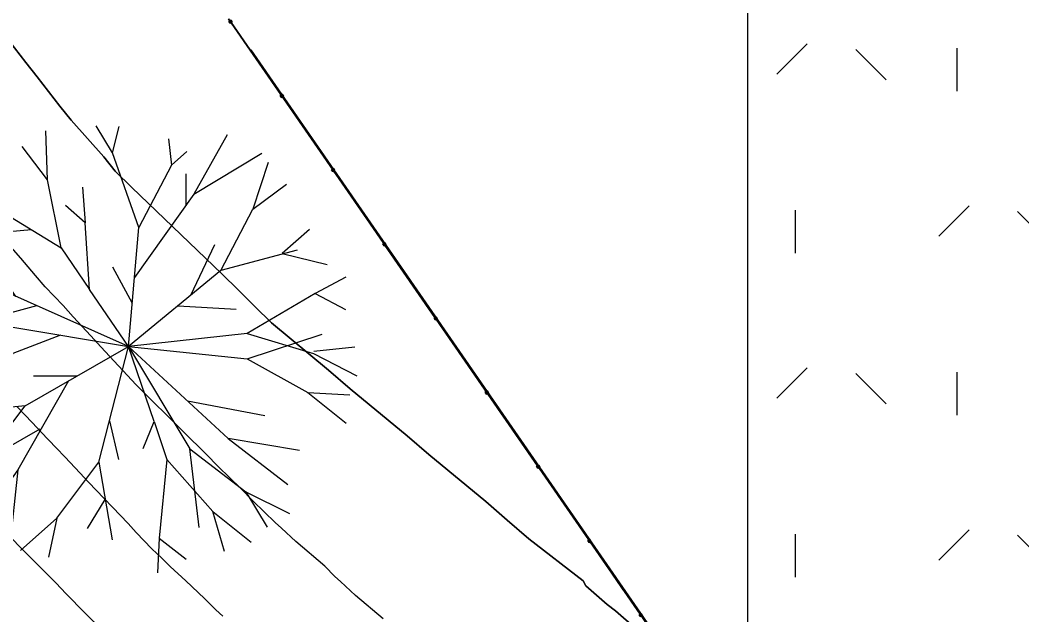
# Model space of a CAD drawing. Header units: metres. Extents: x -207 to 292, y -187 to 169.
# Drawn here: x -166.4 to -144.16, y -63 to -49.81 of the extents above; entities that cross this region are included whole.
import ezdxf

# ---------------------------------------------------------------- set-up
doc = ezdxf.new("R2010")
doc.units = ezdxf.units.M
doc.linetypes.add('IMPORT-IMPORT-LÍMITE2 _2_', pattern=[36.83, 6.35, -2.54, 0, -2.54, 25.4, 0, 0, 0])
for name, color, linetype, lineweight in [('A-GLAZ-CWMG', 7, 'Continuous', 9), ('ACHURADO', 7, 'Continuous', 9), ('arboles y arbustos', 7, 'Continuous', 9), ('C-TOPO', 7, 'Continuous', 9), ('C-TOPO-LABL', 7, 'Continuous', 9), ('C-TOPO-MAJR', 7, 'Continuous', 35), ('grilla', 7, 'Continuous', 9), ('linea propiedad', 7, 'IMPORT-IMPORT-LÍMITE2 _2_', 35)]:
    doc.layers.add(name, color=color, linetype=linetype, lineweight=lineweight)
doc.layers.add('PR10-ARQ-PL-001-Emplazamiento-C-1_dwg', color=7, linetype='Continuous', lineweight=9, true_color=0x767676)
doc.styles.add('Arial_2', font='arial.ttf', dxfattribs={"height": 1.125})

# ---------------------------------------------------------------- blocks, each defined once
blk = doc.blocks.new('PR10-ARQ-PL-001-Emplazamiento-C-1_dwg_Quad Corner Mullion - 50x50 mm-517354-PLANTA EMPLAZAMIENTO-674654-PLANTA EMPLAZAMIENTO ACTUALIZADO')
at = {"layer": 'A-GLAZ-CWMG', "flags": 128}
blk.add_lwpolyline([(0.025, 0.025), (0.025, -0.025), (-0.025, -0.025), (-0.025, 0.025)], close=True, dxfattribs=at)
blk = doc.blocks.new('PR10-ARQ-PL-001-Emplazamiento-C-1_dwg_Circular Mullion - 5mm-517344-PLANTA EMPLAZAMIENTO-674655-PLANTA EMPLAZAMIENTO ACTUALIZADO')
at = {"layer": 'A-GLAZ-CWMG', "flags": 128}
for points in [[(-84.442, 139.656), (-83.711, 141.464), (-83.713, 141.465), (-83.716, 141.466), (-84.446, 139.658), (-84.444, 139.657)], [(-84.444, 139.657), (-83.713, 141.465)]]:
    blk.add_lwpolyline(points, close=True, dxfattribs=at)
blk = doc.blocks.new('PR10-ARQ-PL-001-Emplazamiento-C-1_dwg_Rectangular Mullion - 50 x 50 mm-517346-PLANTA EMPLAZAMIENTO-674657-PLANTA EMPLAZAMIENTO ACTUALIZADO')
at = {"layer": 'A-GLAZ-CWMG', "flags": 128}
blk.add_lwpolyline([(0.025, 0.025), (-0.025, 0.025), (-0.025, -0.025), (0.025, -0.025)], close=True, dxfattribs=at)
blk = doc.blocks.new('PR10-ARQ-PL-001-Emplazamiento-C-1_dwg_Rectangular Mullion - 50 x 50 mm-517357-PLANTA EMPLAZAMIENTO-674659-PLANTA EMPLAZAMIENTO ACTUALIZADO')
at = {"layer": 'A-GLAZ-CWMG', "flags": 128}
blk.add_lwpolyline([(0.025, 0.025), (0.025, -0.025), (-0.025, -0.025), (-0.025, 0.025)], close=True, dxfattribs=at)
blk = doc.blocks.new('PR10-ARQ-PL-001-Emplazamiento-C-1_dwg_Quad Corner Mullion - 50x50 mm-517356-PLANTA EMPLAZAMIENTO-674660-PLANTA EMPLAZAMIENTO ACTUALIZADO')
at = {"layer": 'A-GLAZ-CWMG', "flags": 128}
blk.add_lwpolyline([(0.025, 0.025), (-0.025, 0.025), (-0.025, -0.025), (0.025, -0.025)], close=True, dxfattribs=at)
blk = doc.blocks.new('PR10-ARQ-PL-001-Emplazamiento-C-1_dwg_PR10-ARQ-PL-001-Emplazamiento-WIP-A_dwg_arbolito2-671575-PLANTA EMPLAZAMIENTO-674710-PLANTA EMPLAZAMIENTO ACTUALIZADO')
at = {"layer": 'arboles y arbustos'}
for p, q in [((79, 3660), (-283, 4264)), ((-1368, 3061), (-1929, 3801)), ((3531, 3446), (3194, 2410)), ((1704, 3199), (1704, 2495)), ((1878, 2746), (565, 895)), ((-3295, 2076), (-3678, 1817)), ((-2547, 1888), (-1721, 1960)), ((2336, 1620), (1807, 496)), ((76, 1135), (516, 326)), ((-3637, 777), (-4331, 473)), ((-1609, 271), (-2183, 115)), ((2821, 188), (1534, 261)), ((3068, -911), (4732, -361)), ((-3676, -555), (-4665, -988)), ((-3269, -458), (-3616, -929)), ((5457, -647), (4542, -746)), ((-2140, -787), (-2280, -1329)), ((-716, -1292), (-1676, -1292)), ((4413, -1655), (5341, -1707)), ((1739, -1838), (3454, -2164)), ((-4369, -2226), (-3610, -2120)), ((6, -2283), (211, -3139)), ((-2328, -2920), (-1527, -2458)), ((-2796, -3175), (-3300, -4141)), ((-2023, -3367), (-2208, -5117)), ((3034, -3854), (4001, -4335)), ((-482, -4668), (-87, -4026)), ((-1156, -4443), (-1342, -5303)), ((1114, -4886), (1071, -5652))]:
    blk.add_line(p, q, dxfattribs=at)
at = {"layer": 'arboles y arbustos', "flags": 128}
for points in [[(1385, 3388), (661, 2007), (79, 3660), (221, 4243)], [(-2560, 2465), (-1063, 1554), (-1368, 3061), (-1401, 4150)], [(2623, 4059), (1878, 2746), (3390, 3652)], [(1322, 3974), (1385, 3388), (1728, 3690)], [(-3197, 2891), (-2560, 2465), (-2576, 3223)], [(-589, 2897), (-531, 2106), (-968, 2495)], [(4172, 1505), (2480, 1049), (3194, 2410), (3940, 2964)], [(-3908, 2302), (-3099, 2004), (-2078, 473)], [(-1063, 1554), (-433, 633), (-531, 2106)], [(2480, 1049), (433, -633), (661, 2007)], [(4449, 1960), (3842, 1426), (4838, 1183)], [(-4583, -358), (-3676, -555), (-2181, -197), (-3637, 777), (-4292, 1176)], [(-2181, -197), (433, -633), (-3312, 1026)], [(5254, 901), (4577, 540), (5249, 185)], [(-1866, -1951), (433, -633), (-433, 633)], [(4577, 540), (3067, -348), (433, -633), (2646, -2675)], [(-1080, -381), (-3199, -1193), (-4453, -2432)], [(3067, -348), (4539, -791), (5502, -1281)], [(-230, -3198), (433, -633), (1795, -2906)], [(997, -2297), (433, -633), (3068, -911), (4413, -1655), (5264, -2335)], [(-898, -1396), (-2023, -3367), (-2901, -4596)], [(-3623, -3597), (-2796, -3175), (-1866, -1951), (-3610, -2120), (-3954, -2795)], [(757, -2895), (997, -2297), (1284, -3142)], [(4224, -2938), (2646, -2675), (3965, -3695)], [(1996, -4647), (1795, -2906), (3034, -3854), (3507, -4643)], [(-1963, -5161), (-1156, -4443), (-230, -3198), (68, -4925)], [(2305, -4291), (1284, -3142), (1114, -4886), (1710, -5354)], [(2561, -5184), (2305, -4291), (3157, -4971)]]:
    blk.add_lwpolyline(points, dxfattribs=at)
blk = doc.blocks.new('PR10-ARQ-PL-001-Emplazamiento-C-1_dwg-674643-PLANTA EMPLAZAMIENTO ACTUALIZADO')
at = {"layer": 'ACHURADO'}
h = blk.add_hatch(dxfattribs=at)
h.set_pattern_fill('FP_1', color=256, style=0, pattern_type=2)
h.set_pattern_definition([(90, (-655750.258, -5498481.082), (-3.592, 3.592), [0.9525, -6.232]), (45, (-655750.258, -5498481.082), (-3.5921024484, 3.5921024484), [0.9525, -4.127]), (135, (-655750.258, -5498481.082), (-3.5921024484, -3.5921024484), [0.9525, -4.127])])
h.paths.add_polyline_path([(-94.086, -119.165), (-91.032, -70.423), (-99.695, -67.022), (-98.719, -64.566), (-118.96, -56.618), (-118.649, -55.835), (-118.855, -55.514), (-118.616, -54.913), (-118.277, -54.897), (-110.01, -34.083), (-113.235, -35.26), (-115.933, -41.843), (-119.856, -51.176), (-122.923, -49.89), (-125.331, -55.633), (-128.913, -54.131), (-126.505, -48.389), (-126.632, -48.335), (-127.862, -43.679), (-150.258, -47.708), (-150.258, -66.405), (-137.14, -85.351), (-95.256, -118.246)])
h.paths.add_polyline_path([(-120.421, -79.818), (-121.52, -78.705), (-122.585, -79.569), (-128.379, -76.931), (-126.546, -73.14), (-128.84, -72.278), (-126.416, -65.824), (-128.27, -65.134), (-127.165, -62.164), (-125.301, -62.857), (-123.251, -57.4), (-110.3, -62.621), (-115.401, -75.566), (-118.287, -74.464), (-118.635, -75.467), (-117.3, -76.959), (-119.206, -78.705)])
h.paths.add_polyline_path([(-126.458, -61.942), (-126.573, -61.936), (-126.796, -61.889), (-126.902, -61.848), (-127.004, -61.796), (-127.109, -61.727), (-127.189, -61.662), (-127.27, -61.581), (-127.341, -61.492), (-127.404, -61.397), (-127.456, -61.295), (-127.497, -61.188), (-127.526, -61.078), (-127.544, -60.965), (-127.55, -60.851), (-127.544, -60.737), (-127.526, -60.624), (-127.497, -60.514), (-127.456, -60.407), (-127.404, -60.305), (-127.341, -60.209), (-127.27, -60.121), (-127.189, -60.04), (-127.1, -59.968), (-127.004, -59.906), (-126.902, -59.854), (-126.685, -59.783), (-126.546, -59.764), (-126.458, -59.759), (-126.344, -59.765), (-126.232, -59.783), (-126.121, -59.813), (-126.015, -59.854), (-125.913, -59.906), (-125.817, -59.968), (-125.728, -60.04), (-125.647, -60.121), (-125.575, -60.209), (-125.513, -60.305), (-125.461, -60.407), (-125.42, -60.514), (-125.391, -60.624), (-125.373, -60.737), (-125.367, -60.851), (-125.373, -60.965), (-125.391, -61.078), (-125.42, -61.188), (-125.461, -61.295), (-125.513, -61.397), (-125.575, -61.492), (-125.647, -61.581), (-125.728, -61.662), (-125.817, -61.734), (-125.913, -61.796), (-126.076, -61.872), (-126.121, -61.889), (-126.232, -61.918), (-126.344, -61.936)])
h.paths.add_polyline_path([(-121.416, -57.963), (-121.431, -57.961), (-121.431, -57.927), (-121.403, -57.939)])
h.paths.add_polyline_path([(-121.487, -57.935), (-121.502, -57.933), (-121.502, -57.9), (-121.473, -57.911)])
h.paths.add_polyline_path([(-121.548, -57.91), (-121.563, -57.909), (-121.563, -57.875), (-121.535, -57.887)])
h.paths.add_polyline_path([(-121.62, -57.882), (-121.634, -57.88), (-121.634, -57.847), (-121.606, -57.859)])
h.paths.add_polyline_path([(-119.491, -57.024), (-120.384, -56.639), (-120.449, -56.79), (-120.881, -56.604), (-120.724, -56.241), (-120.293, -56.427), (-120.354, -56.569), (-119.461, -56.955)])
h.paths.add_polyline_path([(-120.572, -56.638), (-120.511, -56.617), (-120.487, -56.595), (-120.6, -56.543), (-120.607, -56.511), (-120.588, -56.484), (-120.567, -56.477), (-120.457, -56.525), (-120.467, -56.461), (-120.507, -56.411), (-120.567, -56.387), (-120.631, -56.395), (-120.682, -56.434), (-120.707, -56.494), (-120.7, -56.558), (-120.663, -56.61), (-120.604, -56.637)])
at = {"layer": 'C-TOPO', "flags": 128}
for points in [[(-161.772, -49.781), (-158.704, -54.215), (-158.701, -54.219), (-158.03, -55.189), (-158.027, -55.193), (-157.725, -55.63), (-157.234, -56.339), (-157.23, -56.346), (-155.661, -58.614), (-155.651, -58.628), (-154.738, -59.948), (-153.296, -62.032), (-153.284, -62.049), (-153.276, -62.06), (-153.204, -62.165), (-153.187, -62.19), (-153.028, -62.419), (-153.011, -62.444), (-152.998, -62.462), (-151.187, -65.08)], [(-151.175, -65.082), (-153.007, -62.435), (-153.179, -62.186), (-153.198, -62.159), (-153.276, -62.046), (-154.734, -59.942), (-155.654, -58.612), (-157.23, -56.336), (-157.722, -55.626), (-158.025, -55.188), (-158.698, -54.216), (-161.771, -49.779)], [(-151.187, -65.08), (-152.998, -62.462), (-153.011, -62.444), (-153.028, -62.419), (-153.187, -62.19), (-153.204, -62.165), (-153.276, -62.06), (-153.284, -62.049), (-153.296, -62.032), (-154.738, -59.948), (-155.651, -58.628), (-155.661, -58.614), (-157.23, -56.346), (-157.234, -56.339), (-157.725, -55.63), (-158.027, -55.193), (-158.03, -55.189), (-158.701, -54.219), (-158.704, -54.215), (-161.772, -49.781)], [(-161.771, -49.779), (-158.698, -54.216), (-158.025, -55.188), (-157.722, -55.626), (-157.23, -56.336), (-155.654, -58.612), (-154.734, -59.942), (-153.276, -62.046), (-153.198, -62.159), (-153.179, -62.186), (-153.007, -62.435), (-151.175, -65.082)]]:
    blk.add_lwpolyline(points, dxfattribs=at)
at = {"layer": 'C-TOPO-MAJR', "color": 1, "lineweight": 9, "true_color": 0xff0000, "flags": 128}
for points in [[(-166.77, -50.098), (-166.269, -50.751), (-166.019, -51.064), (-165.518, -51.717), (-165.268, -52.031), (-164.538, -52.844), (-164.287, -53.158), (-163.92, -53.522), (-161.92, -55.433), (-161.553, -55.798), (-161.186, -56.162), (-160.819, -56.526), (-159.55, -57.573), (-159.075, -57.985), (-157.806, -59.031), (-157.33, -59.443), (-156.061, -60.489), (-155.586, -60.901), (-155.11, -61.313), (-153.9, -62.245), (-153.842, -62.359), (-153.366, -62.771), (-153.183, -62.912), (-152.717, -63.315)], [(-158.339, -63.089), (-158.951, -62.572), (-159.29, -62.26), (-159.412, -62.152), (-159.633, -61.923), (-160.278, -61.374), (-160.6, -61.078), (-160.739, -60.954), (-161.222, -60.478), (-161.509, -60.189), (-161.992, -59.714), (-162.279, -59.425), (-162.762, -58.95), (-163.049, -58.66), (-163.532, -58.185), (-163.82, -57.896), (-164.214, -57.475), (-164.608, -57.054), (-164.829, -56.809), (-165.223, -56.387), (-165.444, -56.142), (-165.838, -55.721), (-166.059, -55.476), (-166.379, -55.092), (-166.599, -54.847)], [(-161.899, -63.032), (-162.052, -62.888), (-162.307, -62.64), (-162.721, -62.242), (-163.066, -61.924), (-163.255, -61.744), (-163.474, -61.533), (-163.82, -61.17), (-164.003, -60.975), (-164.349, -60.612), (-164.533, -60.417), (-164.879, -60.054), (-165.062, -59.859), (-165.408, -59.496), (-165.592, -59.301), (-165.938, -58.938), (-166.122, -58.743), (-166.468, -58.379)], [(-166.668, -61.217), (-166.3, -61.594), (-165.842, -62.051), (-165.599, -62.3), (-165.383, -62.523), (-164.952, -62.966), (-164.557, -63.357)]]:
    blk.add_lwpolyline(points, dxfattribs=at)
at = {"layer": 'grilla'}
blk.add_line((-150.258, 166.258), (-150.258, -186.737), dxfattribs=at)
at = {"layer": 'linea propiedad', "flags": 128}
blk.add_lwpolyline([(143.795, -0.255), (151.813, 17.148), (-83.704, 141.488), (-161.771, -49.779), (-137.14, -85.351), (-83.167, -127.74), (-59.701, -140.481)], dxfattribs=at)
for name, p, rotation in [('PR10-ARQ-PL-001-Emplazamiento-C-1_dwg_Circular Mullion - 5mm-517344-PLANTA EMPLAZAMIENTO-674655-PLANTA EMPLAZAMIENTO ACTUALIZADO', (2.481, -57.627), 56.67787414858788), ('PR10-ARQ-PL-001-Emplazamiento-C-1_dwg_Circular Mullion - 5mm-517344-PLANTA EMPLAZAMIENTO-674655-PLANTA EMPLAZAMIENTO ACTUALIZADO', (2.481, -57.627), 56.67787414858788), ('PR10-ARQ-PL-001-Emplazamiento-C-1_dwg_Circular Mullion - 5mm-517344-PLANTA EMPLAZAMIENTO-674655-PLANTA EMPLAZAMIENTO ACTUALIZADO', (2.481, -57.627), 56.67787414858788), ('PR10-ARQ-PL-001-Emplazamiento-C-1_dwg_Quad Corner Mullion - 50x50 mm-517354-PLANTA EMPLAZAMIENTO-674654-PLANTA EMPLAZAMIENTO ACTUALIZADO', (-161.728, -49.844), 124.6778741485877), ('PR10-ARQ-PL-001-Emplazamiento-C-1_dwg_Quad Corner Mullion - 50x50 mm-517356-PLANTA EMPLAZAMIENTO-674660-PLANTA EMPLAZAMIENTO ACTUALIZADO', (-161.728, -49.844), 124.6778741485877), ('PR10-ARQ-PL-001-Emplazamiento-C-1_dwg_Circular Mullion - 5mm-517344-PLANTA EMPLAZAMIENTO-674655-PLANTA EMPLAZAMIENTO ACTUALIZADO', (3.619, -59.272), 56.67787414858729), ('PR10-ARQ-PL-001-Emplazamiento-C-1_dwg_Circular Mullion - 5mm-517344-PLANTA EMPLAZAMIENTO-674655-PLANTA EMPLAZAMIENTO ACTUALIZADO', (3.619, -59.272), 56.67787414858729), ('PR10-ARQ-PL-001-Emplazamiento-C-1_dwg_Circular Mullion - 5mm-517344-PLANTA EMPLAZAMIENTO-674655-PLANTA EMPLAZAMIENTO ACTUALIZADO', (3.619, -59.272), 56.67787414858729), ('PR10-ARQ-PL-001-Emplazamiento-C-1_dwg_Circular Mullion - 5mm-517344-PLANTA EMPLAZAMIENTO-674655-PLANTA EMPLAZAMIENTO ACTUALIZADO', (4.757, -60.917), 56.67787414858783), ('PR10-ARQ-PL-001-Emplazamiento-C-1_dwg_Circular Mullion - 5mm-517344-PLANTA EMPLAZAMIENTO-674655-PLANTA EMPLAZAMIENTO ACTUALIZADO', (4.757, -60.917), 56.67787414858783), ('PR10-ARQ-PL-001-Emplazamiento-C-1_dwg_Circular Mullion - 5mm-517344-PLANTA EMPLAZAMIENTO-674655-PLANTA EMPLAZAMIENTO ACTUALIZADO', (4.757, -60.917), 56.67787414858783), ('PR10-ARQ-PL-001-Emplazamiento-C-1_dwg_Circular Mullion - 5mm-517344-PLANTA EMPLAZAMIENTO-674655-PLANTA EMPLAZAMIENTO ACTUALIZADO', (5.895, -62.562), 56.67787414858783), ('PR10-ARQ-PL-001-Emplazamiento-C-1_dwg_Circular Mullion - 5mm-517344-PLANTA EMPLAZAMIENTO-674655-PLANTA EMPLAZAMIENTO ACTUALIZADO', (5.895, -62.562), 56.67787414858783), ('PR10-ARQ-PL-001-Emplazamiento-C-1_dwg_Circular Mullion - 5mm-517344-PLANTA EMPLAZAMIENTO-674655-PLANTA EMPLAZAMIENTO ACTUALIZADO', (5.895, -62.562), 56.67787414858769), ('PR10-ARQ-PL-001-Emplazamiento-C-1_dwg_Circular Mullion - 5mm-517344-PLANTA EMPLAZAMIENTO-674655-PLANTA EMPLAZAMIENTO ACTUALIZADO', (7.033, -64.206), 56.67787414858783), ('PR10-ARQ-PL-001-Emplazamiento-C-1_dwg_Circular Mullion - 5mm-517344-PLANTA EMPLAZAMIENTO-674655-PLANTA EMPLAZAMIENTO ACTUALIZADO', (7.033, -64.206), 56.67787414858783), ('PR10-ARQ-PL-001-Emplazamiento-C-1_dwg_Circular Mullion - 5mm-517344-PLANTA EMPLAZAMIENTO-674655-PLANTA EMPLAZAMIENTO ACTUALIZADO', (7.033, -64.206), 56.67787414858797), ('PR10-ARQ-PL-001-Emplazamiento-C-1_dwg_Circular Mullion - 5mm-517344-PLANTA EMPLAZAMIENTO-674655-PLANTA EMPLAZAMIENTO ACTUALIZADO', (8.171, -65.851), 56.67787414858739), ('PR10-ARQ-PL-001-Emplazamiento-C-1_dwg_Circular Mullion - 5mm-517344-PLANTA EMPLAZAMIENTO-674655-PLANTA EMPLAZAMIENTO ACTUALIZADO', (8.171, -65.851), 56.67787414858739), ('PR10-ARQ-PL-001-Emplazamiento-C-1_dwg_Circular Mullion - 5mm-517344-PLANTA EMPLAZAMIENTO-674655-PLANTA EMPLAZAMIENTO ACTUALIZADO', (8.171, -65.851), 56.67787414858739), ('PR10-ARQ-PL-001-Emplazamiento-C-1_dwg_Circular Mullion - 5mm-517344-PLANTA EMPLAZAMIENTO-674655-PLANTA EMPLAZAMIENTO ACTUALIZADO', (9.309, -67.496), 56.67787414858783), ('PR10-ARQ-PL-001-Emplazamiento-C-1_dwg_Circular Mullion - 5mm-517344-PLANTA EMPLAZAMIENTO-674655-PLANTA EMPLAZAMIENTO ACTUALIZADO', (9.309, -67.496), 56.67787414858783), ('PR10-ARQ-PL-001-Emplazamiento-C-1_dwg_Circular Mullion - 5mm-517344-PLANTA EMPLAZAMIENTO-674655-PLANTA EMPLAZAMIENTO ACTUALIZADO', (9.309, -67.496), 56.67787414858783), ('PR10-ARQ-PL-001-Emplazamiento-C-1_dwg_Circular Mullion - 5mm-517344-PLANTA EMPLAZAMIENTO-674655-PLANTA EMPLAZAMIENTO ACTUALIZADO', (10.447, -69.14), 56.67787414858783), ('PR10-ARQ-PL-001-Emplazamiento-C-1_dwg_Circular Mullion - 5mm-517344-PLANTA EMPLAZAMIENTO-674655-PLANTA EMPLAZAMIENTO ACTUALIZADO', (10.447, -69.14), 56.67787414858769), ('PR10-ARQ-PL-001-Emplazamiento-C-1_dwg_Circular Mullion - 5mm-517344-PLANTA EMPLAZAMIENTO-674655-PLANTA EMPLAZAMIENTO ACTUALIZADO', (10.447, -69.14), 56.67787414858769)]:
    blk.add_blockref(name, p, dxfattribs=dict(rotation=rotation))
at = {"extrusion": (0, 0, -1), "rotation": 235.3221258514123}
for name, p in [('PR10-ARQ-PL-001-Emplazamiento-C-1_dwg_Rectangular Mullion - 50 x 50 mm-517346-PLANTA EMPLAZAMIENTO-674657-PLANTA EMPLAZAMIENTO ACTUALIZADO', (160.59, -51.489)), ('PR10-ARQ-PL-001-Emplazamiento-C-1_dwg_Rectangular Mullion - 50 x 50 mm-517357-PLANTA EMPLAZAMIENTO-674659-PLANTA EMPLAZAMIENTO ACTUALIZADO', (160.59, -51.489)), ('PR10-ARQ-PL-001-Emplazamiento-C-1_dwg_Rectangular Mullion - 50 x 50 mm-517346-PLANTA EMPLAZAMIENTO-674657-PLANTA EMPLAZAMIENTO ACTUALIZADO', (159.452, -53.134)), ('PR10-ARQ-PL-001-Emplazamiento-C-1_dwg_Rectangular Mullion - 50 x 50 mm-517357-PLANTA EMPLAZAMIENTO-674659-PLANTA EMPLAZAMIENTO ACTUALIZADO', (159.452, -53.134)), ('PR10-ARQ-PL-001-Emplazamiento-C-1_dwg_Rectangular Mullion - 50 x 50 mm-517346-PLANTA EMPLAZAMIENTO-674657-PLANTA EMPLAZAMIENTO ACTUALIZADO', (158.314, -54.778)), ('PR10-ARQ-PL-001-Emplazamiento-C-1_dwg_Rectangular Mullion - 50 x 50 mm-517357-PLANTA EMPLAZAMIENTO-674659-PLANTA EMPLAZAMIENTO ACTUALIZADO', (158.314, -54.778)), ('PR10-ARQ-PL-001-Emplazamiento-C-1_dwg_Rectangular Mullion - 50 x 50 mm-517346-PLANTA EMPLAZAMIENTO-674657-PLANTA EMPLAZAMIENTO ACTUALIZADO', (157.176, -56.423)), ('PR10-ARQ-PL-001-Emplazamiento-C-1_dwg_Rectangular Mullion - 50 x 50 mm-517357-PLANTA EMPLAZAMIENTO-674659-PLANTA EMPLAZAMIENTO ACTUALIZADO', (157.176, -56.423)), ('PR10-ARQ-PL-001-Emplazamiento-C-1_dwg_Rectangular Mullion - 50 x 50 mm-517346-PLANTA EMPLAZAMIENTO-674657-PLANTA EMPLAZAMIENTO ACTUALIZADO', (156.038, -58.068)), ('PR10-ARQ-PL-001-Emplazamiento-C-1_dwg_Rectangular Mullion - 50 x 50 mm-517357-PLANTA EMPLAZAMIENTO-674659-PLANTA EMPLAZAMIENTO ACTUALIZADO', (156.038, -58.068)), ('PR10-ARQ-PL-001-Emplazamiento-C-1_dwg_Rectangular Mullion - 50 x 50 mm-517346-PLANTA EMPLAZAMIENTO-674657-PLANTA EMPLAZAMIENTO ACTUALIZADO', (154.9, -59.712)), ('PR10-ARQ-PL-001-Emplazamiento-C-1_dwg_Rectangular Mullion - 50 x 50 mm-517357-PLANTA EMPLAZAMIENTO-674659-PLANTA EMPLAZAMIENTO ACTUALIZADO', (154.9, -59.712)), ('PR10-ARQ-PL-001-Emplazamiento-C-1_dwg_Rectangular Mullion - 50 x 50 mm-517346-PLANTA EMPLAZAMIENTO-674657-PLANTA EMPLAZAMIENTO ACTUALIZADO', (153.763, -61.357)), ('PR10-ARQ-PL-001-Emplazamiento-C-1_dwg_Rectangular Mullion - 50 x 50 mm-517357-PLANTA EMPLAZAMIENTO-674659-PLANTA EMPLAZAMIENTO ACTUALIZADO', (153.763, -61.357)), ('PR10-ARQ-PL-001-Emplazamiento-C-1_dwg_Rectangular Mullion - 50 x 50 mm-517346-PLANTA EMPLAZAMIENTO-674657-PLANTA EMPLAZAMIENTO ACTUALIZADO', (152.625, -63.002)), ('PR10-ARQ-PL-001-Emplazamiento-C-1_dwg_Rectangular Mullion - 50 x 50 mm-517357-PLANTA EMPLAZAMIENTO-674659-PLANTA EMPLAZAMIENTO ACTUALIZADO', (152.625, -63.002))]:
    blk.add_blockref(name, p, dxfattribs=at)
at = {"xscale": 0.001, "yscale": 0.001, "zscale": 0.001}
blk.add_blockref('PR10-ARQ-PL-001-Emplazamiento-C-1_dwg_PR10-ARQ-PL-001-Emplazamiento-WIP-A_dwg_arbolito2-671575-PLANTA EMPLAZAMIENTO-674710-PLANTA EMPLAZAMIENTO ACTUALIZADO', (-164.423, -56.414), dxfattribs=at)
blk = doc.blocks.new('Quad Corner Mullion - 50x50 mm-517354-PLANTA EMPLAZAMIENTO ACTUALIZADO')
at = {"layer": 'A-GLAZ-CWMG'}
for p, q in [((-0.025, -0.025), (-0.025, 0.025)), ((-0.025, 0.025), (0.025, 0.025)), ((0.025, 0.025), (0.025, -0.025)), ((0.025, -0.025), (-0.025, -0.025))]:
    blk.add_line(p, q, dxfattribs=at)
blk = doc.blocks.new('Circular Mullion - 5mm-517344-PLANTA EMPLAZAMIENTO ACTUALIZADO')
at = {"layer": 'A-GLAZ-CWMG'}
for p, q in [((-83.716, 141.466), (-84.446, 139.658)), ((-84.444, 139.657), (-83.713, 141.465)), ((-83.713, 141.465), (-84.444, 139.657)), ((-84.442, 139.656), (-83.711, 141.464)), ((-83.713, 141.465), (-83.716, 141.466)), ((-83.711, 141.464), (-83.713, 141.465)), ((-84.446, 139.658), (-84.444, 139.657)), ((-84.444, 139.657), (-84.442, 139.656))]:
    blk.add_line(p, q, dxfattribs=at)
blk = doc.blocks.new('Rectangular Mullion - 50 x 50 mm-517346-PLANTA EMPLAZAMIENTO ACTUALIZADO')
at = {"layer": 'A-GLAZ-CWMG'}
for p, q in [((0.025, 0.025), (-0.025, 0.025)), ((-0.025, 0.025), (-0.025, -0.025)), ((0.025, -0.025), (0.025, 0.025)), ((-0.025, -0.025), (0.025, -0.025))]:
    blk.add_line(p, q, dxfattribs=at)
blk = doc.blocks.new('Rectangular Mullion - 50 x 50 mm-517357-PLANTA EMPLAZAMIENTO ACTUALIZADO')
at = {"layer": 'A-GLAZ-CWMG'}
for p, q in [((-0.025, -0.025), (-0.025, 0.025)), ((-0.025, 0.025), (0.025, 0.025)), ((0.025, 0.025), (0.025, -0.025)), ((0.025, -0.025), (-0.025, -0.025))]:
    blk.add_line(p, q, dxfattribs=at)
blk = doc.blocks.new('Quad Corner Mullion - 50x50 mm-517356-PLANTA EMPLAZAMIENTO ACTUALIZADO')
at = {"layer": 'A-GLAZ-CWMG'}
for p, q in [((0.025, 0.025), (-0.025, 0.025)), ((-0.025, 0.025), (-0.025, -0.025)), ((0.025, -0.025), (0.025, 0.025)), ((-0.025, -0.025), (0.025, -0.025))]:
    blk.add_line(p, q, dxfattribs=at)

msp = doc.modelspace()

# ---------------------------------------------------------------- linework, layer by layer
at = {"layer": 'C-TOPO'}
for p, q in [((-161.772, -49.781), (-158.704, -54.215)), ((-158.704, -54.215), (-161.772, -49.781)), ((-158.698, -54.216), (-161.771, -49.779)), ((-161.771, -49.779), (-158.698, -54.216)), ((-158.704, -54.215), (-158.701, -54.219)), ((-158.701, -54.219), (-158.704, -54.215)), ((-158.701, -54.219), (-158.03, -55.189)), ((-158.03, -55.189), (-158.701, -54.219)), ((-158.025, -55.188), (-158.698, -54.216)), ((-158.698, -54.216), (-158.025, -55.188)), ((-158.03, -55.189), (-158.027, -55.193)), ((-158.027, -55.193), (-158.03, -55.189)), ((-158.027, -55.193), (-157.725, -55.63)), ((-157.725, -55.63), (-158.027, -55.193)), ((-157.722, -55.626), (-158.025, -55.188)), ((-158.025, -55.188), (-157.722, -55.626)), ((-157.725, -55.63), (-157.234, -56.339)), ((-157.234, -56.339), (-157.725, -55.63)), ((-157.23, -56.336), (-157.722, -55.626)), ((-157.722, -55.626), (-157.23, -56.336)), ((-157.234, -56.339), (-157.23, -56.346)), ((-157.23, -56.346), (-157.234, -56.339)), ((-155.654, -58.612), (-157.23, -56.336)), ((-157.23, -56.336), (-155.654, -58.612)), ((-157.23, -56.346), (-155.661, -58.614)), ((-155.661, -58.614), (-157.23, -56.346)), ((-155.661, -58.614), (-155.651, -58.628)), ((-155.651, -58.628), (-155.661, -58.614)), ((-154.734, -59.942), (-155.654, -58.612)), ((-155.654, -58.612), (-154.734, -59.942)), ((-155.651, -58.628), (-154.738, -59.948)), ((-154.738, -59.948), (-155.651, -58.628)), ((-154.738, -59.948), (-153.296, -62.032)), ((-153.296, -62.032), (-154.738, -59.948)), ((-153.276, -62.046), (-154.734, -59.942)), ((-154.734, -59.942), (-153.276, -62.046)), ((-153.296, -62.032), (-153.284, -62.049)), ((-153.284, -62.049), (-153.296, -62.032)), ((-153.284, -62.049), (-153.276, -62.06)), ((-153.276, -62.06), (-153.284, -62.049)), ((-153.198, -62.159), (-153.276, -62.046)), ((-153.276, -62.046), (-153.198, -62.159)), ((-153.276, -62.06), (-153.204, -62.165)), ((-153.204, -62.165), (-153.276, -62.06)), ((-153.204, -62.165), (-153.187, -62.19)), ((-153.187, -62.19), (-153.204, -62.165)), ((-153.179, -62.186), (-153.198, -62.159)), ((-153.198, -62.159), (-153.179, -62.186)), ((-153.187, -62.19), (-153.028, -62.419)), ((-153.028, -62.419), (-153.187, -62.19)), ((-153.007, -62.435), (-153.179, -62.186)), ((-153.179, -62.186), (-153.007, -62.435)), ((-153.028, -62.419), (-153.011, -62.444)), ((-153.011, -62.444), (-153.028, -62.419)), ((-153.011, -62.444), (-152.998, -62.462)), ((-152.998, -62.462), (-153.011, -62.444)), ((-151.175, -65.082), (-153.007, -62.435)), ((-153.007, -62.435), (-151.175, -65.082)), ((-152.998, -62.462), (-151.187, -65.08)), ((-151.187, -65.08), (-152.998, -62.462))]:
    msp.add_line(p, q, dxfattribs=at)
at = {"layer": 'C-TOPO-MAJR', "color": 1, "lineweight": 9, "true_color": 0xff0000, "flags": 128}
for points in [[(-152.717, -63.315), (-153.183, -62.912), (-153.366, -62.771), (-153.842, -62.359), (-153.9, -62.245), (-155.11, -61.313), (-155.586, -60.901), (-156.061, -60.489), (-157.33, -59.443), (-157.806, -59.031), (-159.075, -57.985), (-159.55, -57.573), (-160.819, -56.526), (-161.186, -56.162), (-161.553, -55.798), (-161.92, -55.433), (-163.92, -53.522), (-164.287, -53.158), (-164.538, -52.844), (-165.268, -52.031), (-165.518, -51.717), (-166.019, -51.064), (-166.269, -50.751), (-166.77, -50.098)], [(-158.339, -63.089), (-158.951, -62.572), (-159.29, -62.26), (-159.412, -62.152), (-159.633, -61.923), (-160.278, -61.374), (-160.6, -61.078), (-160.739, -60.954), (-161.222, -60.478), (-161.509, -60.189), (-161.992, -59.714), (-162.279, -59.425), (-162.762, -58.95), (-163.049, -58.66), (-163.532, -58.185), (-163.82, -57.896), (-164.214, -57.475), (-164.608, -57.054), (-164.829, -56.809), (-165.223, -56.387), (-165.444, -56.142), (-165.838, -55.721), (-166.059, -55.476), (-166.379, -55.092), (-166.599, -54.847)], [(-166.468, -58.379), (-166.122, -58.743), (-165.938, -58.938), (-165.592, -59.301), (-165.408, -59.496), (-165.062, -59.859), (-164.879, -60.054), (-164.533, -60.417), (-164.349, -60.612), (-164.003, -60.975), (-163.82, -61.17), (-163.474, -61.533), (-163.255, -61.744), (-163.066, -61.924), (-162.721, -62.242), (-162.307, -62.64), (-162.052, -62.888), (-161.899, -63.032)], [(-166.668, -61.217), (-166.3, -61.594), (-165.842, -62.051), (-165.599, -62.3), (-165.383, -62.523), (-164.952, -62.966), (-164.557, -63.357)]]:
    msp.add_lwpolyline(points, dxfattribs=at)

# ---------------------------------------------------------------- block references
at = {"layer": 'A-GLAZ-CWMG'}
for name, p, rotation in [('Circular Mullion - 5mm-517344-PLANTA EMPLAZAMIENTO ACTUALIZADO', (2.481, -57.627), 56.67787414858788), ('Circular Mullion - 5mm-517344-PLANTA EMPLAZAMIENTO ACTUALIZADO', (2.481, -57.627), 56.67787414858788), ('Circular Mullion - 5mm-517344-PLANTA EMPLAZAMIENTO ACTUALIZADO', (2.481, -57.627), 56.67787414858788), ('Quad Corner Mullion - 50x50 mm-517354-PLANTA EMPLAZAMIENTO ACTUALIZADO', (-161.728, -49.844), 124.6778741485877), ('Quad Corner Mullion - 50x50 mm-517356-PLANTA EMPLAZAMIENTO ACTUALIZADO', (-161.728, -49.844), 124.6778741485877), ('Circular Mullion - 5mm-517344-PLANTA EMPLAZAMIENTO ACTUALIZADO', (3.619, -59.272), 56.6778741485873), ('Circular Mullion - 5mm-517344-PLANTA EMPLAZAMIENTO ACTUALIZADO', (3.619, -59.272), 56.6778741485873), ('Circular Mullion - 5mm-517344-PLANTA EMPLAZAMIENTO ACTUALIZADO', (3.619, -59.272), 56.6778741485873), ('Circular Mullion - 5mm-517344-PLANTA EMPLAZAMIENTO ACTUALIZADO', (4.757, -60.917), 56.67787414858783), ('Circular Mullion - 5mm-517344-PLANTA EMPLAZAMIENTO ACTUALIZADO', (4.757, -60.917), 56.67787414858783), ('Circular Mullion - 5mm-517344-PLANTA EMPLAZAMIENTO ACTUALIZADO', (4.757, -60.917), 56.67787414858783), ('Circular Mullion - 5mm-517344-PLANTA EMPLAZAMIENTO ACTUALIZADO', (5.895, -62.562), 56.67787414858783), ('Circular Mullion - 5mm-517344-PLANTA EMPLAZAMIENTO ACTUALIZADO', (5.895, -62.562), 56.67787414858783), ('Circular Mullion - 5mm-517344-PLANTA EMPLAZAMIENTO ACTUALIZADO', (5.895, -62.562), 56.67787414858769), ('Circular Mullion - 5mm-517344-PLANTA EMPLAZAMIENTO ACTUALIZADO', (7.033, -64.206), 56.67787414858783), ('Circular Mullion - 5mm-517344-PLANTA EMPLAZAMIENTO ACTUALIZADO', (7.033, -64.206), 56.67787414858783), ('Circular Mullion - 5mm-517344-PLANTA EMPLAZAMIENTO ACTUALIZADO', (7.033, -64.206), 56.67787414858797), ('Circular Mullion - 5mm-517344-PLANTA EMPLAZAMIENTO ACTUALIZADO', (8.171, -65.851), 56.67787414858741), ('Circular Mullion - 5mm-517344-PLANTA EMPLAZAMIENTO ACTUALIZADO', (8.171, -65.851), 56.67787414858741), ('Circular Mullion - 5mm-517344-PLANTA EMPLAZAMIENTO ACTUALIZADO', (8.171, -65.851), 56.67787414858741), ('Circular Mullion - 5mm-517344-PLANTA EMPLAZAMIENTO ACTUALIZADO', (9.309, -67.496), 56.67787414858783), ('Circular Mullion - 5mm-517344-PLANTA EMPLAZAMIENTO ACTUALIZADO', (9.309, -67.496), 56.67787414858783), ('Circular Mullion - 5mm-517344-PLANTA EMPLAZAMIENTO ACTUALIZADO', (9.309, -67.496), 56.67787414858783), ('Circular Mullion - 5mm-517344-PLANTA EMPLAZAMIENTO ACTUALIZADO', (10.447, -69.14), 56.67787414858783), ('Circular Mullion - 5mm-517344-PLANTA EMPLAZAMIENTO ACTUALIZADO', (10.447, -69.14), 56.67787414858769), ('Circular Mullion - 5mm-517344-PLANTA EMPLAZAMIENTO ACTUALIZADO', (10.447, -69.14), 56.67787414858769)]:
    msp.add_blockref(name, p, dxfattribs=dict(at, rotation=rotation))
at = {"layer": 'A-GLAZ-CWMG', "extrusion": (0, 0, -1), "rotation": 235.3221258514124}
for name, p in [('Rectangular Mullion - 50 x 50 mm-517346-PLANTA EMPLAZAMIENTO ACTUALIZADO', (160.59, -51.489)), ('Rectangular Mullion - 50 x 50 mm-517357-PLANTA EMPLAZAMIENTO ACTUALIZADO', (160.59, -51.489)), ('Rectangular Mullion - 50 x 50 mm-517346-PLANTA EMPLAZAMIENTO ACTUALIZADO', (159.452, -53.134)), ('Rectangular Mullion - 50 x 50 mm-517357-PLANTA EMPLAZAMIENTO ACTUALIZADO', (159.452, -53.134)), ('Rectangular Mullion - 50 x 50 mm-517346-PLANTA EMPLAZAMIENTO ACTUALIZADO', (158.314, -54.778)), ('Rectangular Mullion - 50 x 50 mm-517357-PLANTA EMPLAZAMIENTO ACTUALIZADO', (158.314, -54.778)), ('Rectangular Mullion - 50 x 50 mm-517346-PLANTA EMPLAZAMIENTO ACTUALIZADO', (157.176, -56.423)), ('Rectangular Mullion - 50 x 50 mm-517357-PLANTA EMPLAZAMIENTO ACTUALIZADO', (157.176, -56.423)), ('Rectangular Mullion - 50 x 50 mm-517346-PLANTA EMPLAZAMIENTO ACTUALIZADO', (156.038, -58.068)), ('Rectangular Mullion - 50 x 50 mm-517357-PLANTA EMPLAZAMIENTO ACTUALIZADO', (156.038, -58.068)), ('Rectangular Mullion - 50 x 50 mm-517346-PLANTA EMPLAZAMIENTO ACTUALIZADO', (154.9, -59.712)), ('Rectangular Mullion - 50 x 50 mm-517357-PLANTA EMPLAZAMIENTO ACTUALIZADO', (154.9, -59.712)), ('Rectangular Mullion - 50 x 50 mm-517346-PLANTA EMPLAZAMIENTO ACTUALIZADO', (153.763, -61.357)), ('Rectangular Mullion - 50 x 50 mm-517357-PLANTA EMPLAZAMIENTO ACTUALIZADO', (153.763, -61.357)), ('Rectangular Mullion - 50 x 50 mm-517346-PLANTA EMPLAZAMIENTO ACTUALIZADO', (152.625, -63.002)), ('Rectangular Mullion - 50 x 50 mm-517357-PLANTA EMPLAZAMIENTO ACTUALIZADO', (152.625, -63.002))]:
    msp.add_blockref(name, p, dxfattribs=at)
at = {"layer": 'PR10-ARQ-PL-001-Emplazamiento-C-1_dwg', "color": 7}
msp.add_blockref('PR10-ARQ-PL-001-Emplazamiento-C-1_dwg-674643-PLANTA EMPLAZAMIENTO ACTUALIZADO', (0, 0), dxfattribs=at)

# ---------------------------------------------------------------- next in the draw order: texts
at = {"layer": 'C-TOPO-LABL', "insert": (-169.183, -44.535), "char_height": 1.125, "width": 5.74249, "attachment_point": 1, "rotation": 304.2265, "line_spacing_factor": 0.941778, "style": 'Arial_2', "bg_fill": 3, "box_fill_scale": 1.25, "bg_fill_color": 256, "bg_fill_true_color": 13158600, "bg_fill_transparency": 0}
msp.add_mtext(' 22.83 ', dxfattribs=at)

doc.saveas('drawing.dxf')
